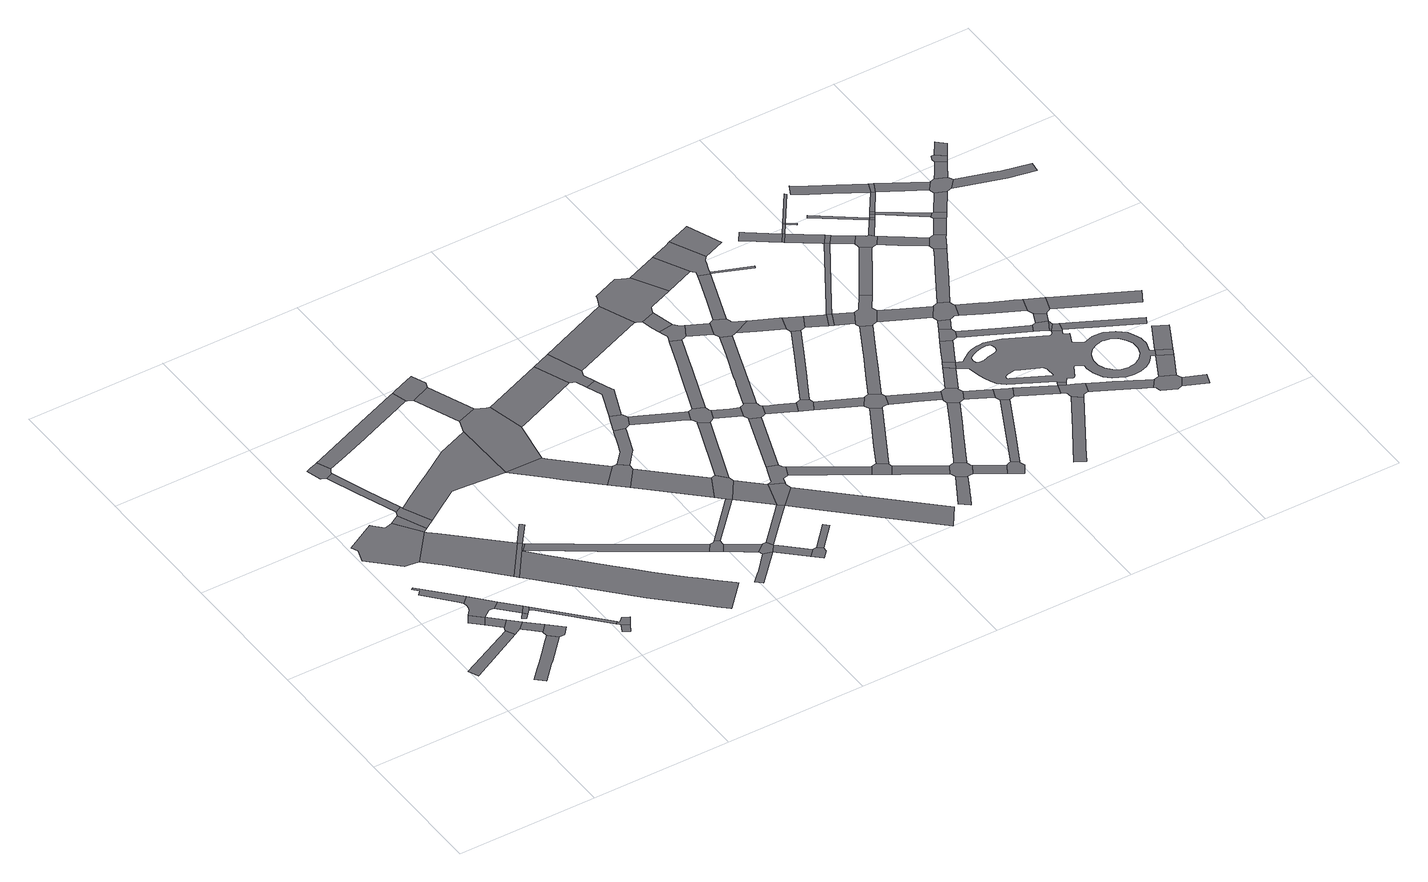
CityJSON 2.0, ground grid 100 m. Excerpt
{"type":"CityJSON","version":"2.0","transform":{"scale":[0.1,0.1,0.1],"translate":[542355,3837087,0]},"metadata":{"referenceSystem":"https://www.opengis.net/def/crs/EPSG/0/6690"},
"CityObjects":{
"road1":{"type":"Road","attributes":{"RoadStructureAttribute.sectionType":"1"},"geometry":[{"type":"MultiSurface","lod":"1","boundaries":[[[0,1,2,3]]]}]},
"road2":{"type":"Road","geometry":[{"type":"MultiSurface","lod":"1","boundaries":[[[4,5,6,7]]]}]},
"road3":{"type":"Road","attributes":{"RoadStructureAttribute.sectionType":"1"},"geometry":[{"type":"MultiSurface","lod":"1","boundaries":[[[8,9,10,11,12,13,14,15,16,17]]]}]},
"road4":{"type":"Road","attributes":{"RoadStructureAttribute.sectionType":"1"},"geometry":[{"type":"MultiSurface","lod":"1","boundaries":[[[18,19,20,21,22,23,24]]]}]},
"road5":{"type":"Road","attributes":{"RoadStructureAttribute.sectionType":"1"},"geometry":[{"type":"MultiSurface","lod":"1","boundaries":[[[25,7,6,26,27]]]}]},
"road6":{"type":"Road","geometry":[{"type":"MultiSurface","lod":"1","boundaries":[[[27,26,28,29,0,3,30,31]]]}]},
"road7":{"type":"Road","geometry":[{"type":"MultiSurface","lod":"1","boundaries":[[[24,23,32,33,34,4,7,35,36,37,38,39]]]}]},
"road8":{"type":"Road","attributes":{"RoadStructureAttribute.sectionType":"1"},"geometry":[{"type":"MultiSurface","lod":"1","boundaries":[[[40,31,30,41,42,43,44]]]}]},
"road9":{"type":"Road","geometry":[{"type":"MultiSurface","lod":"1","boundaries":[[[45,46,47,48,49,50,51,52,53,54,55,56,57]]]}]},
"road10":{"type":"Road","attributes":{"RoadStructureAttribute.sectionType":"1"},"geometry":[{"type":"MultiSurface","lod":"1","boundaries":[[[39,38,58,59]]]}]},
"road11":{"type":"Road","geometry":[{"type":"MultiSurface","lod":"1","boundaries":[[[58,60,61,62]]]}]},
"road12":{"type":"Road","geometry":[{"type":"MultiSurface","lod":"1","boundaries":[[[44,43,63,8,17,64,65,66]]]}]},
"road13":{"type":"Road","geometry":[{"type":"MultiSurface","lod":"1","boundaries":[[[59,58,62,67,68]]]}]},
"road14":{"type":"Road","attributes":{"RoadStructureAttribute.sectionType":"1"},"geometry":[{"type":"MultiSurface","lod":"1","boundaries":[[[69,57,56,70]]]}]},
"road15":{"type":"Road","attributes":{"RoadStructureAttribute.sectionType":"1"},"geometry":[{"type":"MultiSurface","lod":"1","boundaries":[[[68,67,71,72,73,74]]]}]},
"road16":{"type":"Road","geometry":[{"type":"MultiSurface","lod":"1","boundaries":[[[75,76,77,78,79,80,81,82,83,84,85,86,87]]]}]},
"road17":{"type":"Road","attributes":{"RoadStructureAttribute.sectionType":"1"},"geometry":[{"type":"MultiSurface","lod":"1","boundaries":[[[88,89,90,56,55,91,92,93,94]]]}]},
"road18":{"type":"Road","attributes":{"RoadStructureAttribute.sectionType":"1"},"geometry":[{"type":"MultiSurface","lod":"1","boundaries":[[[95,84,83,96,97,98,99]]]}]},
"road19":{"type":"Road","geometry":[{"type":"MultiSurface","lod":"1","boundaries":[[[100,99,98,101,102,69,70,103,104]]]}]},
"road20":{"type":"Road","geometry":[{"type":"MultiSurface","lod":"1","boundaries":[[[105,106,107,108]]]}]},
"road21":{"type":"Road","geometry":[{"type":"MultiSurface","lod":"1","boundaries":[[[109,110,111,112,74,73,113,105,108]]]}]},
"road22":{"type":"Road","attributes":{"RoadStructureAttribute.sectionType":"1"},"geometry":[{"type":"MultiSurface","lod":"1","boundaries":[[[94,93,114,115,116]]]}]},
"road23":{"type":"Road","geometry":[{"type":"MultiSurface","lod":"1","boundaries":[[[117,118,119,94,116]]]}]},
"road24":{"type":"Road","attributes":{"RoadStructureAttribute.sectionType":"1"},"geometry":[{"type":"MultiSurface","lod":"1","boundaries":[[[120,121,122,123,124,125,104,103,126,127,128,129,130]]]}]},
"road25":{"type":"Road","attributes":{"RoadStructureAttribute.sectionType":"1"},"geometry":[{"type":"MultiSurface","lod":"1","boundaries":[[[131,132,133,134,75,87,135,136,137,138,139]]]}]},
"road26":{"type":"Road","attributes":{"RoadStructureAttribute.sectionType":"1"},"geometry":[{"type":"MultiSurface","lod":"1","boundaries":[[[115,114,140,141,142,143,144,145,146,147,148,149,150,151,152,153,154,155,156,157,158,159,160]]]}]},
"road27":{"type":"Road","attributes":{"RoadStructureAttribute.sectionType":"1"},"geometry":[{"type":"MultiSurface","lod":"1","boundaries":[[[161,162,163,164,165,166,167,160,158,168,169,170,171,172,173,174,175,176,177,178,179,180,181,182]]]}]},
"road28":{"type":"Road","attributes":{"RoadStructureAttribute.sectionType":"1"},"geometry":[{"type":"MultiSurface","lod":"1","boundaries":[[[130,183,184,185,186,187,188,189,190]]]}]},
"road29":{"type":"Road","geometry":[{"type":"MultiSurface","lod":"1","boundaries":[[[191,192,193,194,131,139,195,196,197,198,199,200]]]}]},
"road30":{"type":"Road","geometry":[{"type":"MultiSurface","lod":"1","boundaries":[[[201,202,203,204,120,130,190,205,206]]]}]},
"road31":{"type":"Road","attributes":{"RoadStructureAttribute.sectionType":"1"},"geometry":[{"type":"MultiSurface","lod":"1","boundaries":[[[207,198,197,204,203]]]}]},
"road32":{"type":"Road","geometry":[{"type":"MultiSurface","lod":"1","boundaries":[[[208,209,210,182,181,211,212,213,214,215]]]}]},
"road33":{"type":"Road","attributes":{"RoadStructureAttribute.sectionType":"1"},"geometry":[{"type":"MultiSurface","lod":"1","boundaries":[[[216,217,218,219,220,221]]]}]},
"road34":{"type":"Road","attributes":{"RoadStructureAttribute.sectionType":"1"},"geometry":[{"type":"MultiSurface","lod":"1","boundaries":[[[222,223,212,211,224,225,226]]]}]},
"road35":{"type":"Road","geometry":[{"type":"MultiSurface","lod":"1","boundaries":[[[227,187,186,228,229,230]]]}]},
"road36":{"type":"Road","geometry":[{"type":"MultiSurface","lod":"1","boundaries":[[[231,232,226,225,233,234,216,221,235]]]}]},
"road37":{"type":"Road","attributes":{"RoadStructureAttribute.sectionType":"1"},"geometry":[{"type":"MultiSurface","lod":"1","boundaries":[[[236,237,208,215,238,239,240]]]}]},
"road38":{"type":"Road","attributes":{"RoadStructureAttribute.sectionType":"1"},"geometry":[{"type":"MultiSurface","lod":"1","boundaries":[[[241,229,228,242,243,244]]]}]},
"road39":{"type":"Road","attributes":{"RoadStructureAttribute.sectionType":"1"},"geometry":[{"type":"MultiSurface","lod":"1","boundaries":[[[245,246,235,221,247,248]]]}]},
"road40":{"type":"Road","attributes":{"RoadStructureAttribute.sectionType":"1"},"geometry":[{"type":"MultiSurface","lod":"1","boundaries":[[[249,250,251,252,253,254,255,227,230,256,257,258,259,260,261,262,263]]]}]},
"road41":{"type":"Road","attributes":{"RoadStructureAttribute.sectionType":"1"},"geometry":[{"type":"MultiSurface","lod":"1","boundaries":[[[264,206,205,265,266]]]}]},
"road42":{"type":"Road","geometry":[{"type":"MultiSurface","lod":"1","boundaries":[[[267,248,247,268,269,270]]]}]},
"road43":{"type":"Road","attributes":{"RoadStructureAttribute.sectionType":"1"},"geometry":[{"type":"MultiSurface","lod":"1","boundaries":[[[271,272,231,235,273,274]]]}]},
"road44":{"type":"Road","geometry":[{"type":"MultiSurface","lod":"1","boundaries":[[[275,244,243,236,240,276,277]]]}]},
"road45":{"type":"Road","attributes":{"RoadStructureAttribute.sectionType":"1"},"geometry":[{"type":"MultiSurface","lod":"1","boundaries":[[[278,279,280,267,270]]]}]},
"road46":{"type":"Road","geometry":[{"type":"MultiSurface","lod":"1","boundaries":[[[281,282,283,284,285,249,263,286,287,288,289,290]]]}]},
"road47":{"type":"Road","attributes":{"RoadStructureAttribute.sectionType":"1"},"geometry":[{"type":"MultiSurface","lod":"1","boundaries":[[[276,240,291,292,293]]]}]},
"road48":{"type":"Road","attributes":{"RoadStructureAttribute.sectionType":"1"},"geometry":[{"type":"MultiSurface","lod":"1","boundaries":[[[294,295,296,297,298,299,300,301,281,290]]]}]},
"road49":{"type":"Road","geometry":[{"type":"MultiSurface","lod":"1","boundaries":[[[302,264,266,303,304,299,298,305,306]]]}]},
"road50":{"type":"Road","geometry":[{"type":"MultiSurface","lod":"1","boundaries":[[[307,293,292,271,274,308,309,310]]]}]},
"road51":{"type":"Road","attributes":{"RoadStructureAttribute.sectionType":"1"},"geometry":[{"type":"MultiSurface","lod":"1","boundaries":[[[311,312,275,277,313,314,315]]]}]},
"road52":{"type":"Road","attributes":{"RoadStructureAttribute.sectionType":"1"},"geometry":[{"type":"MultiSurface","lod":"1","boundaries":[[[316,317,288,287,318,319,320,321,322]]]}]},
"road53":{"type":"Road","geometry":[{"type":"MultiSurface","lod":"1","boundaries":[[[323,324,325,326,327,328,329,293,307,310,330,331,332,333,334,335,336,337,338]]]}]},
"road54":{"type":"Road","geometry":[{"type":"MultiSurface","lod":"1","boundaries":[[[339,340,322,321,341,342,343,344,311,315,345,346,347,348,349]]]}]},
"road55":{"type":"Road","attributes":{"RoadStructureAttribute.sectionType":"1"},"geometry":[{"type":"MultiSurface","lod":"1","boundaries":[[[350,308,274,351,352,353,354,355]]]}]},
"road56":{"type":"Road","attributes":{"RoadStructureAttribute.sectionType":"1"},"geometry":[{"type":"MultiSurface","lod":"1","boundaries":[[[356,357,358,323,338,359]]]}]},
"road57":{"type":"Road","attributes":{"RoadStructureAttribute.sectionType":"1"},"geometry":[{"type":"MultiSurface","lod":"1","boundaries":[[[360,302,306,361]]]}]},
"road58":{"type":"Road","attributes":{"RoadStructureAttribute.sectionType":"1"},"geometry":[{"type":"MultiSurface","lod":"1","boundaries":[[[362,363,335,334,364,365,366,367]]]}]},
"road59":{"type":"Road","attributes":{"RoadStructureAttribute.sectionType":"1"},"geometry":[{"type":"MultiSurface","lod":"1","boundaries":[[[368,369,346,345,370,371]]]}]},
"road60":{"type":"Road","geometry":[{"type":"MultiSurface","lod":"1","boundaries":[[[372,373,374,371,370,375,356,359,376,377,378,379,380,381]]]}]},
"road61":{"type":"Road","attributes":{"RoadStructureAttribute.sectionType":"1"},"geometry":[{"type":"MultiSurface","lod":"1","boundaries":[[[382,383,384,339,349,385,386,387,388]]]}]},
"road62":{"type":"Road","geometry":[{"type":"MultiSurface","lod":"1","boundaries":[[[389,390,367,366,391,392,393]]]}]},
"road63":{"type":"Road","attributes":{"RoadStructureAttribute.sectionType":"1"},"geometry":[{"type":"MultiSurface","lod":"1","boundaries":[[[394,395,378,377,396,397,398]]]}]},
"road64":{"type":"Road","attributes":{"RoadStructureAttribute.sectionType":"1"},"geometry":[{"type":"MultiSurface","lod":"1","boundaries":[[[399,400,401,402,403,372,381,404,405,406,407,408]]]}]},
"road65":{"type":"Road","attributes":{"RoadStructureAttribute.sectionType":"1"},"geometry":[{"type":"MultiSurface","lod":"1","boundaries":[[[392,391,409,410,411]]]}]},
"road66":{"type":"Road","geometry":[{"type":"MultiSurface","lod":"1","boundaries":[[[412,413,398,397,414,415,416]]]}]},
"road67":{"type":"Road","attributes":{"RoadStructureAttribute.sectionType":"1"},"geometry":[{"type":"MultiSurface","lod":"1","boundaries":[[[417,418,419,420,421]]]}]},
"road68":{"type":"Road","geometry":[{"type":"MultiSurface","lod":"1","boundaries":[[[422,421,420,423,424,425,382,388,426,427,428]]]}]},
"road69":{"type":"Road","attributes":{"RoadStructureAttribute.sectionType":"1"},"geometry":[{"type":"MultiSurface","lod":"1","boundaries":[[[429,430,431,432,433,434,435]]]}]},
"road70":{"type":"Road","attributes":{"RoadStructureAttribute.sectionType":"1"},"geometry":[{"type":"MultiSurface","lod":"1","boundaries":[[[436,437,438,439,389,393,440]]]}]},
"road71":{"type":"Road","geometry":[{"type":"MultiSurface","lod":"1","boundaries":[[[441,442,443,444,445,446,360,361,447,448,418,417,449,450,451,452,453,454]]]}]},
"road72":{"type":"Road","attributes":{"RoadStructureAttribute.sectionType":"1"},"geometry":[{"type":"MultiSurface","lod":"1","boundaries":[[[428,427,455,456]]]}]},
"road73":{"type":"Road","attributes":{"RoadStructureAttribute.sectionType":"1"},"geometry":[{"type":"MultiSurface","lod":"1","boundaries":[[[415,414,457,458,459]]]}]},
"road74":{"type":"Road","geometry":[{"type":"MultiSurface","lod":"1","boundaries":[[[460,461,411,410,462,463,429,435,464,465,466,467,468,469,470,471]]]}]},
"road75":{"type":"Road","geometry":[{"type":"MultiSurface","lod":"1","boundaries":[[[472,473,474,456,455,475,476,399,408,477,478,479,480,481,482,483,484]]]}]},
"road76":{"type":"Road","attributes":{"RoadStructureAttribute.sectionType":"1"},"geometry":[{"type":"MultiSurface","lod":"1","boundaries":[[[485,486,487,488,412,416,489,490,491,492]]]}]},
"road77":{"type":"Road","attributes":{"RoadStructureAttribute.sectionType":"1"},"geometry":[{"type":"MultiSurface","lod":"1","boundaries":[[[467,466,493,494,495,496]]]}]},
"road78":{"type":"Road","geometry":[{"type":"MultiSurface","lod":"1","boundaries":[[[497,459,458,436,440,498,499,500,501,502,503,504]]]}]},
"road79":{"type":"Road","attributes":{"RoadStructureAttribute.sectionType":"1"},"geometry":[{"type":"MultiSurface","lod":"1","boundaries":[[[505,454,453,506]]]}]},
"road80":{"type":"Road","geometry":[{"type":"MultiSurface","lod":"1","boundaries":[[[507,508,509,496,495,510,511,512,513]]]}]},
"road81":{"type":"Road","attributes":{"RoadStructureAttribute.sectionType":"1"},"geometry":[{"type":"MultiSurface","lod":"1","boundaries":[[[514,479,478,515,516,517]]]}]},
"road82":{"type":"Road","attributes":{"RoadStructureAttribute.sectionType":"1"},"geometry":[{"type":"MultiSurface","lod":"1","boundaries":[[[518,519,520,472,484,521,522,523,524]]]}]},
"road83":{"type":"Road","attributes":{"RoadStructureAttribute.sectionType":"1"},"geometry":[{"type":"MultiSurface","lod":"1","boundaries":[[[525,526,527,528,529,460,471,530,531,532,533]]]}]},
"road84":{"type":"Road","attributes":{"RoadStructureAttribute.sectionType":"1"},"geometry":[{"type":"MultiSurface","lod":"1","boundaries":[[[534,535,536,503,502,537,538,539,540,541]]]}]},
"road85":{"type":"Road","geometry":[{"type":"MultiSurface","lod":"1","boundaries":[[[517,516,542,543,485,492,544,545,546]]]}]},
"road86":{"type":"Road","geometry":[{"type":"MultiSurface","lod":"1","boundaries":[[[547,548,505,506,549,550,551,518,524,552,553,554,555,556]]]}]},
"road87":{"type":"Road","attributes":{"RoadStructureAttribute.sectionType":"1"},"geometry":[{"type":"MultiSurface","lod":"1","boundaries":[[[557,558,559,560,561,562,563,564,497,504,565,566,567,568]]]}]},
"road88":{"type":"Road","attributes":{"RoadStructureAttribute.sectionType":"1"},"geometry":[{"type":"MultiSurface","lod":"1","boundaries":[[[569,570,571,507,513,572,573]]]}]},
"road89":{"type":"Road","attributes":{"RoadStructureAttribute.sectionType":"1"},"geometry":[{"type":"MultiSurface","lod":"1","boundaries":[[[574,546,545,575,576,577]]]}]},
"road90":{"type":"Road","geometry":[{"type":"MultiSurface","lod":"1","boundaries":[[[578,579,580,581,541,540,582,583,525,533,584,585,586,587,588,589]]]}]},
"road91":{"type":"Road","attributes":{"RoadStructureAttribute.sectionType":"1"},"geometry":[{"type":"MultiSurface","lod":"1","boundaries":[[[590,591,592,593,594,595,552,524]]]}]},
"road92":{"type":"Road","geometry":[{"type":"MultiSurface","lod":"1","boundaries":[[[596,577,576,597,598]]]}]},
"road93":{"type":"Road","attributes":{"RoadStructureAttribute.sectionType":"1"},"geometry":[{"type":"MultiSurface","lod":"1","boundaries":[[[599,600,547,556,601]]]}]},
"road94":{"type":"Road","attributes":{"RoadStructureAttribute.sectionType":"1"},"geometry":[{"type":"MultiSurface","lod":"1","boundaries":[[[602,587,586,603,604,605,606]]]}]},
"road95":{"type":"Road","attributes":{"RoadStructureAttribute.sectionType":"1"},"geometry":[{"type":"MultiSurface","lod":"1","boundaries":[[[607,608,578,589,609]]]}]},
"road96":{"type":"Road","attributes":{"RoadStructureAttribute.sectionType":"1"},"geometry":[{"type":"MultiSurface","lod":"1","boundaries":[[[610,598,597,611,612]]]}]},
"road97":{"type":"Road","geometry":[{"type":"MultiSurface","lod":"1","boundaries":[[[613,607,609,614]]]}]},
"road98":{"type":"Road","geometry":[{"type":"MultiSurface","lod":"1","boundaries":[[[615,606,605,616,617,569,573,618,619,620]]]}]},
"road99":{"type":"Road","attributes":{"RoadStructureAttribute.sectionType":"1"},"geometry":[{"type":"MultiSurface","lod":"1","boundaries":[[[621,622,623,624,625,626,627,628,629]]]}]},
"road100":{"type":"Road","geometry":[{"type":"MultiSurface","lod":"1","boundaries":[[[630,631,632,633,612,611,634,557,568,635,636,637,638,639,640,641,642]]]}]},
"road101":{"type":"Road","attributes":{"RoadStructureAttribute.sectionType":"1"},"geometry":[{"type":"MultiSurface","lod":"1","boundaries":[[[643,644,645,613,614,646,647]]]}]},
"road102":{"type":"Road","attributes":{"RoadStructureAttribute.sectionType":"1"},"geometry":[{"type":"MultiSurface","lod":"1","boundaries":[[[648,649,596,598,650,651]]]}]},
"road103":{"type":"Road","attributes":{"RoadStructureAttribute.sectionType":"1"},"geometry":[{"type":"MultiSurface","lod":"1","boundaries":[[[620,619,652,653,654,655]]]}]},
"road104":{"type":"Road","attributes":{"RoadStructureAttribute.sectionType":"1"},"geometry":[{"type":"MultiSurface","lod":"1","boundaries":[[[656,657,658,659,660,661,662,663,664]]]}]},
"road105":{"type":"Road","attributes":{"RoadStructureAttribute.sectionType":"1"},"geometry":[{"type":"MultiSurface","lod":"1","boundaries":[[[665,638,637,666,667,668]]]}]},
"road106":{"type":"Road","geometry":[{"type":"MultiSurface","lod":"1","boundaries":[[[669,643,647,670,671,672,673,674]]]}]},
"road107":{"type":"Road","geometry":[{"type":"MultiSurface","lod":"1","boundaries":[[[664,663,675,676]]]}]},
"road108":{"type":"Road","attributes":{"RoadStructureAttribute.sectionType":"1"},"geometry":[{"type":"MultiSurface","lod":"1","boundaries":[[[677,669,674,678]]]}]},
"road109":{"type":"Road","geometry":[{"type":"MultiSurface","lod":"1","boundaries":[[[679,655,680,681]]]}]},
"road110":{"type":"Road","attributes":{"RoadStructureAttribute.sectionType":"1"},"geometry":[{"type":"MultiSurface","lod":"1","boundaries":[[[682,664,676,683]]]}]},
"road111":{"type":"Road","geometry":[{"type":"MultiSurface","lod":"1","boundaries":[[[655,654,684,685,621,629,686,687,688,689,690,691,680]]]}]},
"road112":{"type":"Road","attributes":{"RoadStructureAttribute.sectionType":"1"},"geometry":[{"type":"MultiSurface","lod":"1","boundaries":[[[692,676,675,693,648,694]]]}]},
"road113":{"type":"Road","attributes":{"RoadStructureAttribute.sectionType":"1"},"geometry":[{"type":"MultiSurface","lod":"1","boundaries":[[[695,696,697,698,630,642,699,700,701,702]]]}]},
"road114":{"type":"Road","geometry":[{"type":"MultiSurface","lod":"1","boundaries":[[[703,682,683,704]]]}]},
"road115":{"type":"Road","geometry":[{"type":"MultiSurface","lod":"1","boundaries":[[[705,706,707,668,667,708,709,710,677,678,711,712,713,714,715,716,717,718]]]}]},
"road116":{"type":"Road","geometry":[{"type":"MultiSurface","lod":"1","boundaries":[[[719,720,704,683]]]}]},
"road117":{"type":"Road","geometry":[{"type":"MultiSurface","lod":"1","boundaries":[[[694,648,651,721]]]}]},
"road118":{"type":"Road","geometry":[{"type":"MultiSurface","lod":"1","boundaries":[[[722,723,672,671,724,725,726,727,728]]]}]},
"road119":{"type":"Road","geometry":[{"type":"MultiSurface","lod":"1","boundaries":[[[729,730,731,732,733,734,735,736,737,738,739,740,741,742,743,744,745,746,747,748,749,750,751,752,753,754,755,756,757,758,759,760,761,762,763,764,765,766,767,768,769,770,771,772,773,774,775,614,609,776,777,778,779,780,781,782,783,784,785,786,787,788,789,790,791,792,679,681,793,794,795,796,797],[798,799,800,801,802,803,804,805,806,807,808,809,810,811,812,813,814,815,816,817,818,819,820,821,822,823,824],[825,826,827,828,829,830,831,832,833,834,835,836,837,838,839,840,841,842,843,844,845,846],[847,848,849,850,851,852,853,854,855,856,857,858,859,860,861,862,863,864,865,866,867,868,869,870,871]]]}]},
"road120":{"type":"Road","attributes":{"RoadStructureAttribute.sectionType":"1"},"geometry":[{"type":"MultiSurface","lod":"1","boundaries":[[[872,703,704,873]]]}]},
"road121":{"type":"Road","attributes":{"RoadStructureAttribute.sectionType":"1"},"geometry":[{"type":"MultiSurface","lod":"1","boundaries":[[[721,651,874,875,876]]]}]},
"road122":{"type":"Road","attributes":{"RoadStructureAttribute.sectionType":"1"},"geometry":[{"type":"MultiSurface","lod":"1","boundaries":[[[877,878,879,880,881,882,883,884,885,689,688,886,887,888,889,890]]]}]},
"road123":{"type":"Road","geometry":[{"type":"MultiSurface","lod":"1","boundaries":[[[891,892,893,894,895,896,876,875,897,695,702,898,899,900,901,902]]]}]},
"road124":{"type":"Road","attributes":{"RoadStructureAttribute.sectionType":"1"},"geometry":[{"type":"MultiSurface","lod":"1","boundaries":[[[903,904,905,906,715,714,907,908,909]]]}]},
"road125":{"type":"Road","attributes":{"RoadStructureAttribute.sectionType":"1"},"geometry":[{"type":"MultiSurface","lod":"1","boundaries":[[[910,911,912,913,705,718,914,915,916,917]]]}]},
"road126":{"type":"Road","attributes":{"RoadStructureAttribute.sectionType":"1"},"geometry":[{"type":"MultiSurface","lod":"1","boundaries":[[[918,919,920,921,922]]]}]},
"road127":{"type":"Road","geometry":[{"type":"MultiSurface","lod":"1","boundaries":[[[923,924,728,727,925,926,927]]]}]},
"road128":{"type":"Road","attributes":{"RoadStructureAttribute.sectionType":"1"},"geometry":[{"type":"MultiSurface","lod":"1","boundaries":[[[921,902,901,928]]]}]},
"road129":{"type":"Road","attributes":{"RoadStructureAttribute.sectionType":"1"},"geometry":[{"type":"MultiSurface","lod":"1","boundaries":[[[927,926,762,929]]]}]},
"road130":{"type":"Road","geometry":[{"type":"MultiSurface","lod":"1","boundaries":[[[930,931,932,929,762,761,933,934]]]}]},
"road131":{"type":"Road","attributes":{"RoadStructureAttribute.sectionType":"1"},"geometry":[{"type":"MultiSurface","lod":"1","boundaries":[[[935,923,927,936]]]}]},
"road132":{"type":"Road","attributes":{"RoadStructureAttribute.sectionType":"1"},"geometry":[{"type":"MultiSurface","lod":"1","boundaries":[[[937,938,939,899,898,940,941,942,943]]]}]},
"road133":{"type":"Road","geometry":[{"type":"MultiSurface","lod":"1","boundaries":[[[922,921,928,944]]]}]},
"road134":{"type":"Road","geometry":[{"type":"MultiSurface","lod":"1","boundaries":[[[945,946,890,889,947,948,949,950,951,952,953,954,955,956]]]}]},
"road135":{"type":"Road","attributes":{"RoadStructureAttribute.sectionType":"1"},"geometry":[{"type":"MultiSurface","lod":"1","boundaries":[[[957,958,922,944,959,960,961]]]}]},
"road136":{"type":"Road","geometry":[{"type":"MultiSurface","lod":"1","boundaries":[[[962,909,908,963,964,935,936,965,966,967,968,969]]]}]},
"road137":{"type":"Road","geometry":[{"type":"MultiSurface","lod":"1","boundaries":[[[970,957,961,971]]]}]},
"road138":{"type":"Road","attributes":{"RoadStructureAttribute.sectionType":"1"},"geometry":[{"type":"MultiSurface","lod":"1","boundaries":[[[972,973,974,975,976,977,978,979,980,981,982,983]]]}]},
"road139":{"type":"Road","geometry":[{"type":"MultiSurface","lod":"1","boundaries":[[[984,985,943,942,910,917,986,987,988]]]}]},
"road140":{"type":"Road","attributes":{"RoadStructureAttribute.sectionType":"1"},"geometry":[{"type":"MultiSurface","lod":"1","boundaries":[[[744,945,956,989]]]}]},
"road141":{"type":"Road","attributes":{"RoadStructureAttribute.sectionType":"1"},"geometry":[{"type":"MultiSurface","lod":"1","boundaries":[[[982,970,971,990]]]}]},
"road142":{"type":"Road","attributes":{"RoadStructureAttribute.sectionType":"1"},"geometry":[{"type":"MultiSurface","lod":"1","boundaries":[[[953,952,991,992]]]}]},
"road143":{"type":"Road","attributes":{"RoadStructureAttribute.sectionType":"1"},"geometry":[{"type":"MultiSurface","lod":"1","boundaries":[[[971,961,993,994]]]}]},
"road144":{"type":"Road","attributes":{"RoadStructureAttribute.sectionType":"1"},"geometry":[{"type":"MultiSurface","lod":"1","boundaries":[[[995,934,933,996,997,998,999]]]}]},
"road145":{"type":"Road","geometry":[{"type":"MultiSurface","lod":"1","boundaries":[[[745,744,989,1000]]]}]},
"road146":{"type":"Road","attributes":{"RoadStructureAttribute.sectionType":"1"},"geometry":[{"type":"MultiSurface","lod":"1","boundaries":[[[1001,1002,1003,984,988,1004,1005]]]}]},
"road147":{"type":"Road","geometry":[{"type":"MultiSurface","lod":"1","boundaries":[[[983,982,990,1006]]]}]},
"road148":{"type":"Road","geometry":[{"type":"MultiSurface","lod":"1","boundaries":[[[1007,994,993,1008,1009,1001,1005,1010,1011,1012,1013]]]}]},
"road149":{"type":"Road","attributes":{"RoadStructureAttribute.sectionType":"1"},"geometry":[{"type":"MultiSurface","lod":"1","boundaries":[[[1014,745,1000,1015,1016]]]}]},
"road150":{"type":"Road","attributes":{"RoadStructureAttribute.sectionType":"1"},"geometry":[{"type":"MultiSurface","lod":"1","boundaries":[[[1017,1018,1019,969,968,1020,1021,1022]]]}]},
"road151":{"type":"Road","attributes":{"RoadStructureAttribute.sectionType":"1"},"geometry":[{"type":"MultiSurface","lod":"1","boundaries":[[[1006,990,1023,1024,1025,1026]]]}]},
"road152":{"type":"Road","attributes":{"RoadStructureAttribute.sectionType":"1"},"geometry":[{"type":"MultiSurface","lod":"1","boundaries":[[[1027,1013,1012,1028]]]}]},
"road153":{"type":"Road","geometry":[{"type":"MultiSurface","lod":"1","boundaries":[[[1029,1026,1025,1027,1028,1030,1031,1032,1033,1034,1035,1036]]]}]},
"road154":{"type":"Road","attributes":{"RoadStructureAttribute.sectionType":"1"},"geometry":[{"type":"MultiSurface","lod":"1","boundaries":[[[1037,1038,1039,1029,1036,1040,1041]]]}]},
"road155":{"type":"Road","geometry":[{"type":"MultiSurface","lod":"1","boundaries":[[[1042,1043,1044,1045,1037,1041,1046,1047]]]}]},
"road156":{"type":"Road","attributes":{"RoadStructureAttribute.sectionType":"1"},"geometry":[{"type":"MultiSurface","lod":"1","boundaries":[[[1048,1049,1050,1042,1047]]]}]},
"road157":{"type":"Road","attributes":{"RoadStructureAttribute.sectionType":"1"},"geometry":[{"type":"MultiSurface","lod":"1","boundaries":[[[1051,1052,1034,1033,1053,1054,1055]]]}]}
},
"vertices":[
[408,658,0],[0,459,0],[31,387,0],[439,598,0],
[291,914,0],[252,853,0],[330,780,0],[369,841,0],
[602,485,0],[568,448,0],[478,350,0],[416,285,0],[378,245,0],[304,167,0],[363,111,0],[474,231,0],[499,257,0],[660,431,0],
[144,1327,0],[129,1315,0],[167,1278,0],[138,1247,0],[314,1047,0],[330,1024,0],[381,1072,0],
[380,832,0],[419,696,0],[468,749,0],
[417,692,0],[410,666,0],[493,626,0],[543,679,0],
[337,999,0],[335,974,0],[325,952,0],[426,883,0],[441,885,0],[461,883,0],[466,881,0],[516,927,0],
[583,641,0],[506,614,0],[548,574,0],[599,526,0],[649,579,0],
[321,1910,0],[313,1908,0],[254,1969,0],[243,1980,0],[30,1859,0],[49,1810,0],[26,1738,0],[18,1714,0],[212,1526,0],[246,1523,0],[314,1517,0],[496,1741,0],[369,1922,0],
[590,752,0],[629,805,0],
[558,709,0],[583,689,0],[612,722,0],
[600,521,0],[696,430,0],[701,430,0],[749,486,0],
[637,750,0],[656,776,0],
[440,1964,0],[530,1764,0],
[647,747,0],[660,740,0],[1028,344,0],[1044,359,0],
[293,2670,0],[275,2663,0],[234,2647,0],[198,2633,0],[197,2632,0],[226,2525,0],[232,2522,0],[259,2510,0],[264,2508,0],[315,2530,0],[313,2534,0],[322,2551,0],[332,2571,0],
[925,1339,0],[556,1686,0],[507,1732,0],[442,1393,0],[654,1166,0],[737,1077,0],[928,1337,0],
[409,2273,0],[350,2277,0],[371,2222,0],[455,2000,0],[501,2025,0],
[506,2014,0],[452,1994,0],[452,1993,0],[598,1808,0],[507,2009,0],
[1049,317,0],[1022,261,0],[1065,234,0],[1097,286,0],
[1138,350,0],[1091,377,0],[1061,349,0],[1049,349,0],[1046,324,0],
[761,1052,0],[952,1314,0],[953,1315,0],
[1065,1459,0],[1051,1470,0],[1037,1481,0],
[1227,2423,0],[1008,2333,0],[813,2207,0],[728,2152,0],[607,2074,0],[533,2026,0],[653,1844,0],[855,1978,0],[895,1978,0],[913,1977,0],[1238,1950,0],
[1056,2979,0],[1034,2970,0],[737,2850,0],[335,2687,0],[485,2629,0],[676,2705,0],[763,2741,0],[937,2812,0],[1086,2871,0],
[779,1032,0],[781,1031,0],[863,943,0],[1324,451,0],[1583,205,0],[1651,140,0],[1716,79,0],[1718,79,0],[1888,261,0],[1876,273,0],[1769,373,0],[1720,419,0],[1649,485,0],[1498,631,0],[1481,650,0],[1402,734,0],[1312,829,0],[1012,1149,0],[916,1253,0],[915,1253,0],[964,1302,0],
[1937,676,0],[1862,724,0],[1761,789,0],[1664,851,0],[1550,924,0],[1524,941,0],[1223,1136,0],[922,1252,0],[929,1250,0],[937,1246,0],[945,1242,0],[955,1237,0],[1050,1175,0],[1097,1142,0],[1143,1111,0],[1187,1081,0],[1246,1041,0],[1310,998,0],[1455,904,0],[1703,744,0],[1897,618,0],[1938,675,0],
[1406,1791,0],[1444,1754,0],[1503,1696,0],[1709,1505,0],[1833,1639,0],[1767,1698,0],[1529,1921,0],[1504,1946,0],
[1243,3054,0],[1146,3015,0],[1076,2987,0],[1066,2983,0],[1092,2868,0],[1131,2850,0],[1132,2850,0],[1269,2908,0],[1269,2909,0],[1284,2952,0],
[1492,2536,0],[1478,2542,0],[1404,2573,0],[1263,2522,0],[1558,2267,0],[1497,2534,0],
[1403,2575,0],
[1981,688,0],[1970,676,0],[1946,675,0],[1970,570,0],[2008,629,0],[2009,634,0],[2012,666,0],[2013,671,0],
[2167,418,0],[2044,275,0],[2041,279,0],[1978,214,0],[2020,175,0],[2228,398,0],
[2213,496,0],[2110,562,0],[2082,496,0],[2155,449,0],[2214,496,0],
[1867,1640,0],[1816,1407,0],[1928,1550,0],[1927,1587,0],
[2245,500,0],[2220,497,0],[2160,436,0],[2162,430,0],[2270,456,0],
[2260,991,0],[2245,975,0],[2269,942,0],[2274,947,0],[2290,964,0],
[2068,1420,0],[2128,1114,0],[2207,1040,0],[2293,1212,0],
[2448,287,0],[2317,411,0],[2405,233,0],[2452,283,0],
[2024,1924,0],[2021,1916,0],[1974,1793,0],[1954,1743,0],[1948,1727,0],[1924,1700,0],[1870,1643,0],[1932,1592,0],[2014,1689,0],[2021,1698,0],[2024,1701,0],[2028,1712,0],[2094,1888,0],[2097,1894,0],[2100,1902,0],
[1942,2715,0],[1579,2275,0],[2044,2466,0],
[2484,286,0],[2469,174,0],[2516,225,0],[2519,259,0],
[2497,769,0],[2446,714,0],[2389,581,0],[2535,736,0],
[2327,1219,0],[2396,1116,0],[2386,1148,0],
[2670,423,0],[2654,437,0],[2637,452,0],
[2077,2057,0],[2071,2043,0],[2055,2002,0],[2052,1995,0],[2033,1947,0],[2114,1908,0],[2138,1918,0],[2172,1992,0],[2154,2022,0],[2150,2029,0],
[2486,779,0],[2497,770,0],[2556,966,0],
[2237,2249,0],[2241,2260,0],[2236,2273,0],[2193,2382,0],[2188,2395,0],[2113,2366,0],[2155,2259,0],[2083,2073,0],
[2075,2769,0],[2063,2457,0],[2080,2449,0],[2154,2479,0],[2170,2518,0],
[2566,961,0],[2663,864,0],[2651,903,0],[2656,917,0],
[2507,1703,0],[2485,1642,0],[2393,1167,0],[2394,1170,0],[2578,1666,0],
[2500,1835,0],[2265,1947,0],[2231,1875,0],[2245,1868,0],[2466,1764,0],[2490,1753,0],[2518,1827,0],
[2641,1115,0],[2636,1102,0],[2625,1073,0],[2620,1059,0],[2599,1001,0],[2591,978,0],[2590,976,0],[2669,960,0],[2677,963,0],[2710,973,0],[2711,973,0],[2713,974,0],[2742,1046,0],[2731,1053,0],[2726,1066,0],[2716,1089,0],
[2556,1837,0],[2551,1835,0],[2494,1751,0],[2495,1750,0],[2511,1713,0],[2508,1706,0],[2614,1688,0],[2644,1763,0],[2640,1765,0],[2629,1803,0],[2630,1806,0],
[3111,445,0],[2716,566,0],[2830,458,0],[3024,277,0],[3317,0,0],[3424,150,0],
[2801,1564,0],[2758,1445,0],[2653,1149,0],[2875,1535,0],
[2600,2984,0],[2704,2735,0],
[2960,909,0],[2935,925,0],[2922,843,0],[3136,708,0],[3158,694,0],[3200,761,0],
[2796,1692,0],[2756,1708,0],[2786,1607,0],[2813,1685,0],
[2854,1709,0],[2849,1696,0],[2815,1685,0],[2802,1567,0],[2899,1542,0],[2913,1546,0],[2938,1624,0],[2935,1626,0],[2928,1629,0],[2923,1670,0],
[2786,2462,0],[2709,2252,0],[2677,2165,0],[2760,2157,0],[2784,2225,0],[2788,2234,0],[2861,2435,0],
[3237,768,0],[3201,761,0],[3264,627,0],[3306,695,0],[3302,720,0],
[3031,1579,0],[2983,1602,0],[3085,1465,0],[3099,1458,0],[3133,1531,0],
[3074,2326,0],[3018,2167,0],[2940,1953,0],[2926,1912,0],[2918,1890,0],[2938,1710,0],[2985,1841,0],[3045,2009,0],[3077,2097,0],[3147,2294,0],
[3311,598,0],[3573,434,0],[3611,504,0],
[3171,1544,0],[3170,1543,0],[3188,1415,0],[3230,1485,0],[3221,1516,0],
[2852,2751,0],[2748,2714,0],[2768,2628,0],[2784,2575,0],[2892,2594,0],
[2924,2555,0],[2792,2548,0],[2804,2510,0],[2795,2486,0],[2890,2445,0],[2898,2448,0],[2952,2541,0],
[3588,392,0],[3461,161,0],[3524,111,0],[3554,165,0],[3584,219,0],[3590,231,0],[3655,354,0],
[3491,1239,0],[3470,1200,0],[3409,1087,0],[3318,918,0],[3562,1203,0],
[2895,3121,0],[2827,3150,0],[2821,3153,0],[2637,3079,0],[2638,3075,0],[2619,3030,0],[2711,2732,0],[2742,2717,0],[2849,2762,0],[2870,2804,0],[2894,2813,0],[2935,2830,0],[3049,2876,0],[2913,3113,0],
[3058,2370,0],[3094,2473,0],
[3262,1380,0],[3475,1279,0],[3520,1346,0],
[3652,512,0],[3649,511,0],[3577,432,0],[3589,394,0],[3657,354,0],[3689,358,0],[3695,358,0],[3734,428,0],[3730,430,0],[3721,458,0],[3719,465,0],[3721,469,0],
[3130,2488,0],[3106,2478,0],[3100,2475,0],[3062,2360,0],[3076,2332,0],[3175,2306,0],[3183,2309,0],[3306,2368,0],[3299,2373,0],[3218,2412,0],[3215,2420,0],[3214,2423,0],[3204,2452,0],
[3482,2134,0],[3386,1947,0],[3261,1713,0],[3207,1612,0],[3300,1663,0],[3327,1714,0],[3418,1885,0],[3536,2107,0],
[3771,310,0],[3821,279,0],[3876,244,0],[3918,312,0],
[3558,1358,0],[3563,1204,0],[3574,1207,0],[3598,1213,0],[3604,1214,0],[3613,1210,0],[3638,1288,0],[3629,1320,0],
[3139,3203,0],[3261,2962,0],
[3955,326,0],[3949,324,0],[3944,322,0],[3971,184,0],[4013,252,0],[4003,292,0],[4005,296,0],
[3491,2280,0],[3302,2250,0],[3469,2169,0],[3503,2274,0],
[3279,2902,0],[3263,2853,0],[3192,2658,0],[3289,2691,0],[3343,2839,0],[3352,2866,0],[3356,2876,0],
[3930,1021,0],[3826,827,0],[3762,710,0],[3707,608,0],[3666,536,0],[3737,499,0],[3858,724,0],[3909,815,0],[3998,982,0],
[3784,1217,0],[3768,1226,0],[3744,1238,0],[3615,1209,0],[3734,1153,0],[3750,1146,0],[3923,1065,0],[3957,1136,0],
[3472,2162,0],[3481,2135,0],[3567,2116,0],[3575,2118,0],[3623,2215,0],
[3307,3272,0],[3268,3256,0],[3273,2951,0],[3275,2949,0],[3290,2936,0],[3362,2893,0],[3372,2923,0],[3389,2970,0],[3400,3001,0],[3427,3030,0],
[3871,1941,0],[3753,1718,0],[3739,1691,0],[3697,1616,0],[3689,1601,0],[3653,1534,0],[3649,1526,0],[3630,1491,0],[3720,1488,0],[3726,1500,0],[3843,1719,0],[3942,1905,0],
[4225,868,0],[4134,684,0],[4095,606,0],[4135,552,0],[4278,840,0],
[3743,2157,0],[3694,2059,0],[3708,2052,0],[3756,2151,0],
[3997,1147,0],[3996,1146,0],[3995,1146,0],[3959,1136,0],[3926,1047,0],[3931,1023,0],[3999,982,0],[4023,990,0],[4036,994,0],[4074,1064,0],[4061,1101,0],[4064,1105,0],
[3367,2872,0],[3387,2864,0],[3625,2772,0],[3629,2781,0],[3632,2790,0],[3372,2890,0],
[3756,2152,0],[3740,2037,0],[3787,2135,0],
[3481,3342,0],[3405,3312,0],[3582,3093,0],
[4152,1024,0],[4100,962,0],[4116,954,0],[4212,905,0],[4243,978,0],
[4093,1325,0],[4057,1258,0],[4156,1274,0],
[3789,2134,0],[3859,1980,0],[3914,2072,0],
[4120,1374,0],[4183,1324,0],
[4333,931,0],[4212,903,0],[4220,881,0],[4291,843,0],[4316,850,0],[4353,921,0],
[4619,656,0],[4620,655,0],[4453,381,0],[4359,228,0],[4288,112,0],[4357,71,0],[4427,187,0],[4440,208,0],[4679,602,0],
[4029,2197,0],[3954,2082,0],[3926,2075,0],[3925,2075,0],[3861,1972,0],[3942,1907,0],[3974,1917,0],[3983,1920,0],[4041,2012,0],[4039,2019,0],[4037,2026,0],[4030,2051,0],[4097,2153,0],
[4214,1548,0],[4152,1434,0],[4144,1419,0],[4223,1396,0],[4285,1510,0],
[4117,2736,0],[3799,2218,0],[3837,2219,0],[4146,2717,0],
[4346,835,0],[4397,809,0],[4579,716,0],[4606,791,0],
[3935,2965,0],[3751,3097,0],[3727,3114,0],[3680,3048,0],[3704,3031,0],[3834,2938,0],[3847,2929,0],[3898,2893,0],[3945,2959,0],
[4175,1947,0],[4126,1849,0],[4299,1766,0],[4361,1857,0],
[4268,1648,0],[4321,1522,0],[4323,1522,0],[4348,1578,0],[4347,1578,0],[4339,1610,0],
[3912,2883,0],[3959,2949,0],
[4309,1724,0],[4382,1692,0],
[4618,817,0],[4653,766,0],[4666,785,0],
[3995,3032,0],[4009,3023,0],
[4612,699,0],[4612,698,0],[4695,629,0],[4696,629,0],[4732,636,0],[4759,712,0],[4744,720,0],[4704,740,0],
[4151,2812,0],[4109,2742,0],[4164,2803,0],
[4281,2588,0],[4242,2527,0],[4147,2377,0],[4061,2245,0],[4125,2197,0],[4213,2334,0],[4337,2528,0],[4346,2541,0],
[4002,3043,0],[4016,3033,0],
[4403,1871,0],[4401,1867,0],[4368,1859,0],[4302,1758,0],[4303,1755,0],[4312,1728,0],[4411,1703,0],[4413,1704,0],[4422,1707,0],[4449,1694,0],[4482,1795,0],[4479,1804,0],[4471,1832,0],[4471,1834,0],
[4070,2979,0],[4078,2990,0],
[4193,2783,0],
[4775,1368,0],[4613,1448,0],[4370,1500,0],[4511,1431,0],[4589,1393,0],[4757,1311,0],[4783,1364,0],
[4795,889,0],[4848,864,0],[4846,822,0],[4859,772,0],[4889,707,0],[4932,668,0],[4969,650,0],[5012,628,0],[5065,619,0],[5120,624,0],[5167,640,0],[5209,668,0],[5232,696,0],[5237,703,0],[5246,718,0],[5278,702,0],[5302,748,0],[5271,766,0],[5295,836,0],[5292,879,0],[5289,895,0],[5285,913,0],[5267,953,0],[5249,983,0],[5193,1035,0],[5121,1067,0],[5100,1068,0],[5043,1071,0],[4973,1050,0],[4903,1092,0],[4940,1172,0],[4899,1192,0],[4914,1219,0],[4860,1260,0],[4849,1234,0],[4839,1224,0],[4827,1224,0],[4555,1356,0],[4478,1378,0],[4435,1387,0],[4405,1386,0],[4385,1384,0],[4338,1374,0],[4336,1373,0],[4310,1361,0],[4263,1328,0],[4231,1303,0],[4200,1247,0],[4211,1240,0],[4214,1238,0],[4224,1230,0],[4229,1210,0],[4240,1151,0],[4253,1103,0],[4273,1046,0],[4294,1011,0],[4314,991,0],[4342,972,0],[4377,954,0],[4390,947,0],[4470,904,0],[4475,901,0],[4486,896,0],[4618,824,0],[4686,815,0],[4726,798,0],[4733,801,0],[4741,806,0],[4785,886,0],[4439,1270,0],[4428,1268,0],[4414,1265,0],[4397,1260,0],[4374,1254,0],[4344,1244,0],[4316,1244,0],[4296,1254,0],[4292,1268,0],[4290,1273,0],[4289,1279,0],[4293,1301,0],[4303,1311,0],[4323,1324,0],[4348,1334,0],[4357,1337,0],[4383,1347,0],[4395,1348,0],[4433,1352,0],[4438,1352,0],[4450,1348,0],[4463,1338,0],[4468,1325,0],[4473,1313,0],[4471,1298,0],[4464,1285,0],[4451,1275,0],[4494,1040,0],[4606,989,0],[4622,982,0],[4629,972,0],[4632,959,0],[4632,956,0],[4637,890,0],[4630,887,0],[4506,949,0],[4502,951,0],[4500,952,0],[4467,969,0],[4386,1010,0],[4381,1012,0],[4376,1017,0],[4374,1024,0],[4374,1029,0],[4376,1034,0],[4381,1039,0],[4386,1042,0],[4391,1045,0],[4456,1058,0],[5021,988,0],[5071,999,0],[5091,995,0],[5124,989,0],[5169,965,0],[5202,925,0],[5221,880,0],[5222,878,0],[5223,825,0],[5206,775,0],[5185,749,0],[5174,735,0],[5129,707,0],[5077,696,0],[5074,696,0],[5024,706,0],[5005,718,0],[4979,733,0],[4944,773,0],[4926,820,0],[4925,872,0],[4929,883,0],[4942,923,0],[4948,930,0],[4977,963,0],
[4162,3275,0],[4175,3266,0],
[4148,2715,0],[4273,2630,0],[4319,2695,0],
[5096,537,0],[5049,563,0],[5031,573,0],[4982,599,0],[4914,634,0],[4844,669,0],[4796,693,0],[4786,698,0],[4777,703,0],[4759,622,0],[5013,492,0],[5032,482,0],[5097,448,0],[5144,512,0],
[4390,2653,0],[4384,2651,0],[4382,2650,0],[4373,2656,0],[4366,2662,0],[4341,2679,0],[4278,2602,0],[4388,2550,0],[4434,2615,0],[4417,2627,0],[4419,2631,0],[4395,2654,0],
[4822,1631,0],[4770,1656,0],[4677,1701,0],[4622,1727,0],[4588,1625,0],[4836,1502,0],[4869,1610,0],
[4665,2320,0],[4623,2247,0],[4608,2221,0],[4559,2137,0],[4520,1917,0],[4583,2021,0],[4692,2207,0],[4735,2280,0],
[4174,3022,0],[4166,3013,0],[4160,3004,0],[4476,2775,0],[4489,2790,0],
[4815,1374,0],[4801,1369,0],[4794,1293,0],[4846,1267,0],[4893,1349,0],
[4504,2756,0],
[4897,1309,0],
[4911,1302,0],[4906,1305,0],[4904,1306,0],[4920,1231,0],[4937,1288,0],
[4852,1457,0],[4921,1409,0],
[4572,2518,0],[4481,2582,0],[4462,2595,0],[4435,2517,0],[4496,2473,0],[4657,2359,0],[4700,2428,0],
[4515,2772,0],
[5185,522,0],[5179,520,0],[5108,441,0],[5109,441,0],[5120,407,0],[5122,401,0],[5220,353,0],[5256,366,0],[5299,435,0],[5289,460,0],[5287,467,0],[5285,473,0],
[4508,2819,0],[4503,2812,0],[4530,2794,0],[4531,2796,0],[4536,2803,0],
[4970,1560,0],[4839,1495,0],[4843,1482,0],[4927,1422,0],[4954,1435,0],[4957,1437,0],[4963,1440,0],[4999,1546,0],
[4522,2839,0],[4546,2823,0],
[4487,3171,0],[4335,3257,0],[4301,3277,0],[4232,3325,0],[4197,3251,0],[4254,3211,0],[4257,3209,0],[4295,3187,0],[4423,3115,0],[4624,2999,0],[4629,2996,0],[4661,3073,0],
[4737,2436,0],[4726,2433,0],[4780,2356,0],[4789,2373,0],[4802,2392,0],
[5377,650,0],
[4654,2981,0],
[5420,297,0],[5446,373,0],
[4818,2593,0],[4842,2621,0],
[5089,1215,0],[4995,1195,0],[5090,1145,0],[5397,993,0],[5427,1046,0],
[5401,697,0],
[4824,2569,0],[4811,2550,0],[4752,2458,0],[4817,2415,0],[4893,2529,0],
[4691,3056,0],
[4845,2619,0],[4819,2591,0],[4820,2586,0],[4898,2535,0],[4913,2558,0],[4925,2576,0],[4857,2621,0],
[5410,956,0],[5465,820,0],[5509,904,0],
[5086,1503,0],[5049,1521,0],[5025,1533,0],[5087,1378,0],[5490,1181,0],[5543,1279,0],
[4655,2983,0],[4815,2891,0],[4950,2815,0],[4999,2880,0],
[4959,2776,0],[5038,2746,0],
[5036,2891,0],[5068,2756,0],[5072,2757,0],[5074,2761,0],[5074,2756,0],[5130,2822,0],[5122,2838,0],[5113,2858,0],
[5125,3026,0],[5112,3008,0],[5072,2945,0],[5180,2964,0],[5191,2983,0],
[5160,3088,0],[5140,3084,0],[5138,3084,0],[5121,3051,0],[5205,3005,0],[5224,3035,0],
[5288,3137,0],[5231,3192,0],[5225,3183,0],
[5430,2728,0],[5383,2744,0],[5430,2647,0],[5621,2608,0],[5631,2685,0]
]}
